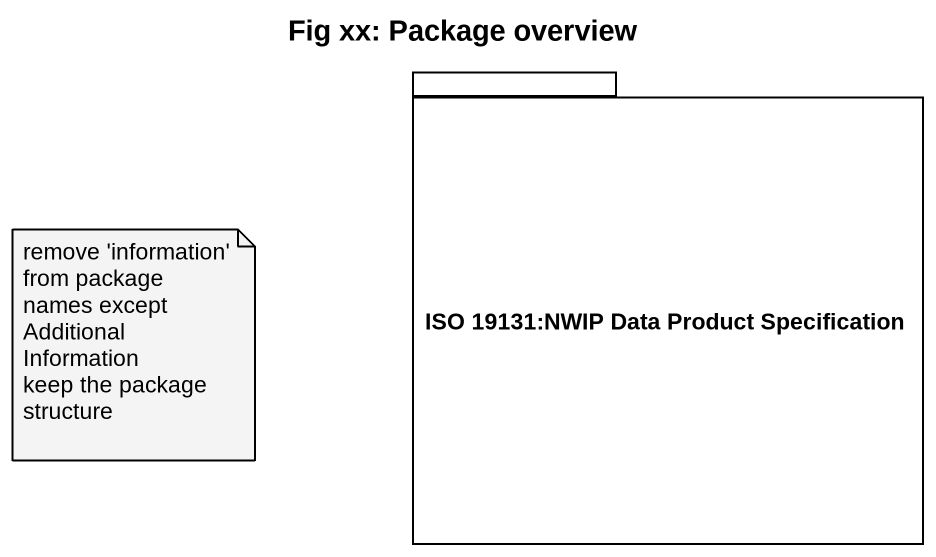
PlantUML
@startuml
title Fig xx: Package overview
package "ISO 19131:NWIP Data Product Specification" as ISO_19131_NWIP_Data_Product {
}
note as N1
  remove 'information' from package names except Additional Information
  keep the package structure
end note
@enduml
